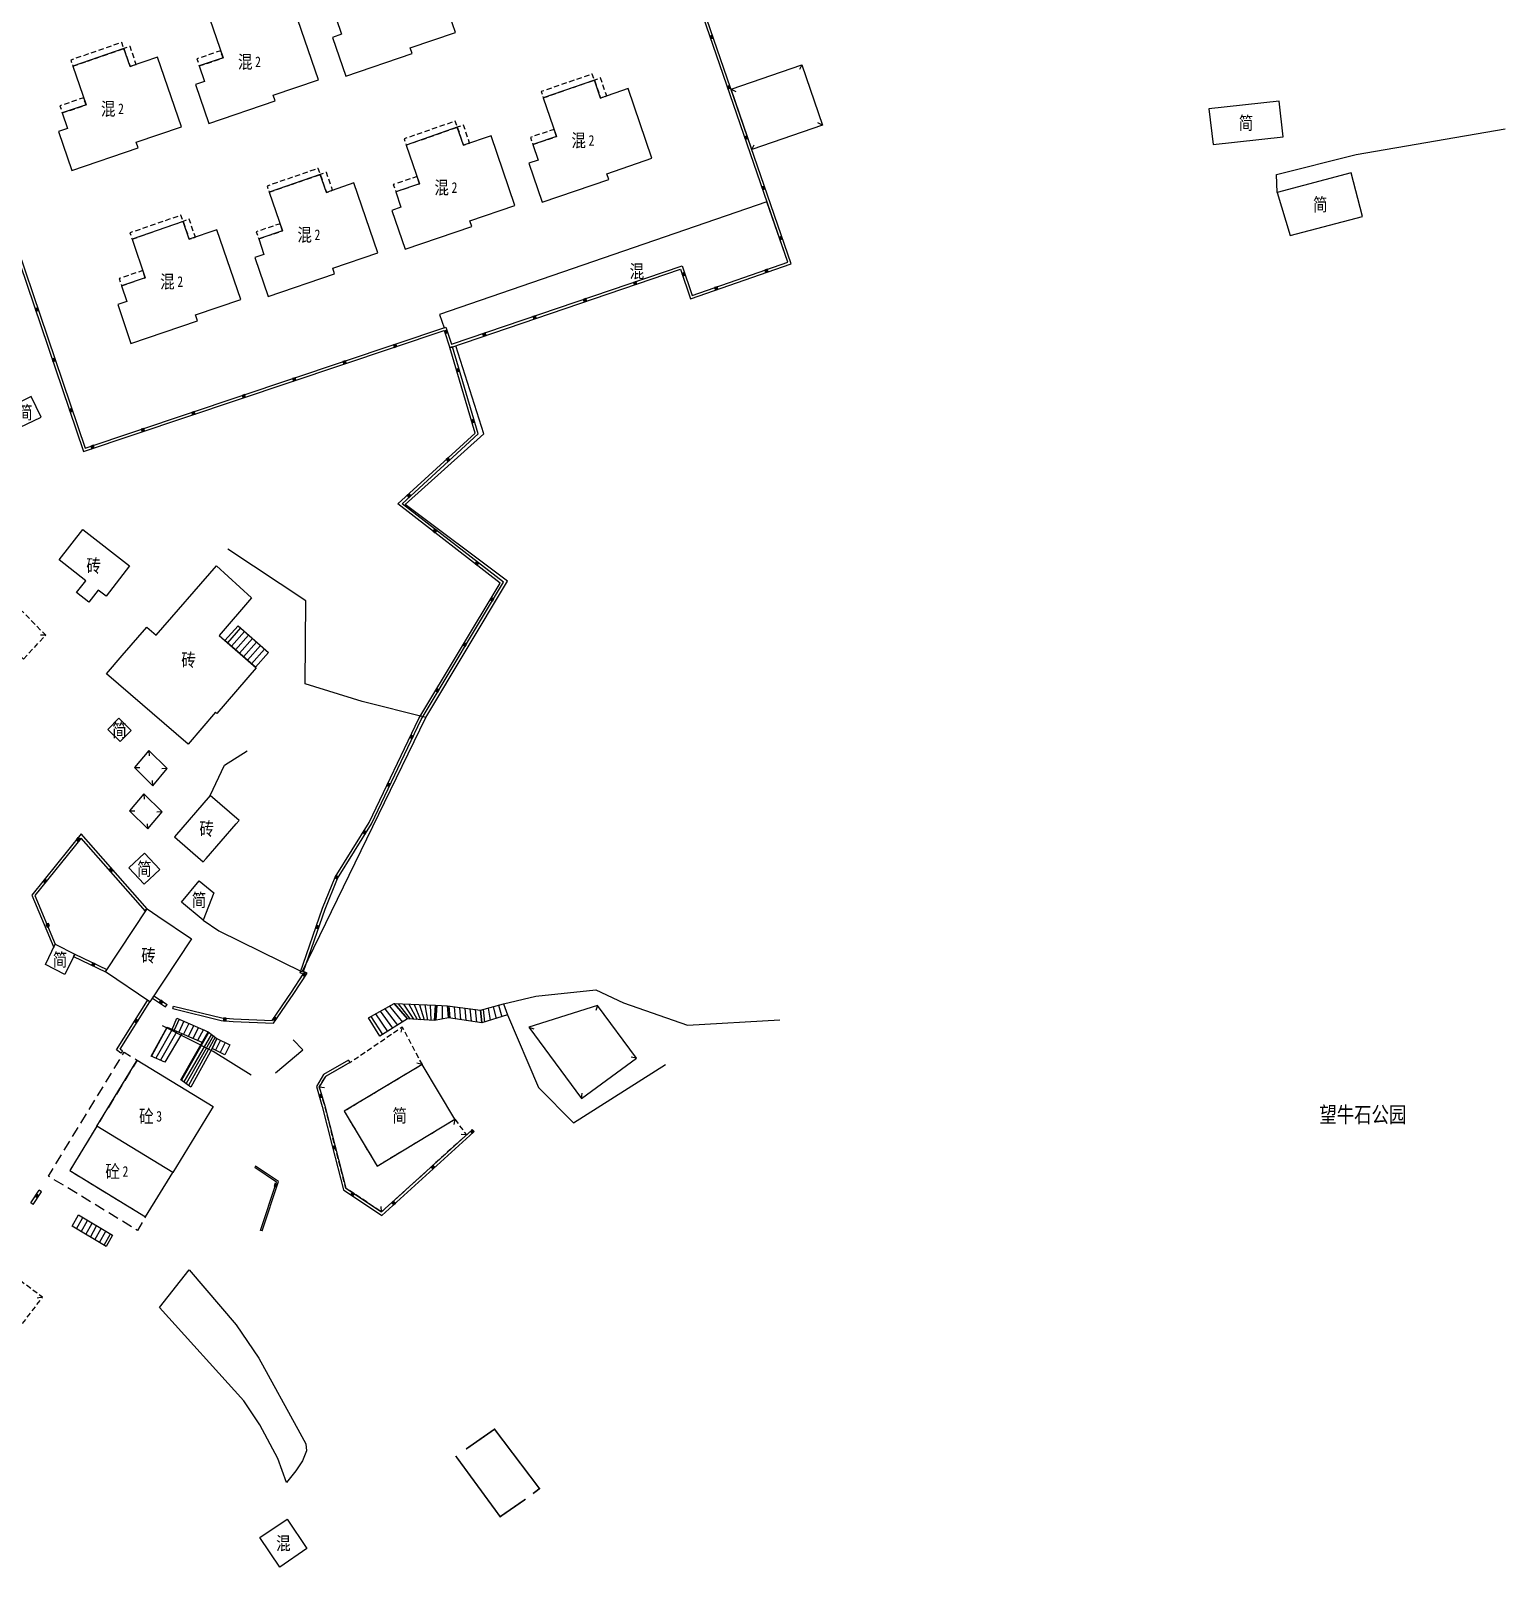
# Model space of a CAD drawing. Extents: x 395778 to 396698, y 996972 to 998012.
# Drawn here: x 396416.3 to 396555, y 997334.8 to 997479.4 of the extents above; entities that cross this region are included whole.
import ezdxf
from ezdxf.enums import TextEntityAlignment as Align

# ---------------------------------------------------------------- set-up
doc = ezdxf.new("R2010")
doc.units = 0
doc.header["$LTSCALE"] = 0.5
doc.linetypes.add('X32', pattern=[1.5, 1, -0.5])
doc.linetypes.add('X5', pattern=[3, 2, -1])
doc.layers.get('0').update_dxf_attribs({"linetype": 'CONTINUOUS'})
doc.layers.add('ASSIST', color=7, linetype='CONTINUOUS', plot=False)
doc.layers.add('JMD', color=6, linetype='CONTINUOUS')
doc.styles.add('宋体', font='')
doc.styles.add('正等线体', font='simhei.ttf')
doc.styles.add('细等线体', font='', dxfattribs={"width": 0.8})
doc.styles.get('宋体').set_extended_font_data('SimSun')
doc.styles.get('细等线体').set_extended_font_data('SimSun')
doc.linetypes.add('443', pattern='A,5,[169,AAA.SHX,S=0.83,R=0,X=0,Y=0],5', length=10)
doc.linetypes.add('444', pattern='A,4.5,[145,AAA.SHX,S=1,R=0,X=0,Y=1],4.5,-0.5,[146,AAA.SHX,S=1,R=0,X=0,Y=0],-0.5', length=10)
doc.linetypes.add('445', pattern='A,8,-0.5,[147,AAA.SHX,S=1,R=0,X=0,Y=0],-1.5', length=10)

# ---------------------------------------------------------------- blocks, each defined once
blk = doc.blocks.new('*U0')
at = {"linetype": 'Continuous'}
for points in [[(0, 0), (0.5, 0.5), (-0.5, 0.5)], [(0, 0), (-0.5, 0.5), (-0.5, -0.5)], [(0, 0), (-0.5, -0.5), (0.5, -0.5)], [(0, 0), (0.5, -0.5), (0.5, 0.5)]]:
    blk.add_solid(points, dxfattribs=at)
blk = doc.blocks.new('gc002')
blk.add_lwpolyline([(-0.5, -0.5), (0.5, -0.5), (0.5, 0.5), (-0.5, 0.5), (-0.5, -0.5)])
at = {"linetype": 'Continuous'}
blk.add_blockref('*U0', (0, 0), dxfattribs=at)

msp = doc.modelspace()

# ---------------------------------------------------------------- linework, layer by layer
at = {"layer": 'ASSIST', "linetype": 'Continuous', "flags": 128}
for points in [[(396435.79, 997423.36), (396438.65, 997420.84), (396437.44, 997419.48), (396434.55, 997421.97)], [(396448.04, 997386.48), (396450.46, 997387.82), (396451.71, 997386.39), (396449.11, 997384.75)], [(396450.46, 997387.82), (396454.36, 997387.66), (396454.25, 997386.23), (396451.71, 997386.39)], [(396454.36, 997387.66), (396455.48, 997387.61), (396455.57, 997386.49), (396454.25, 997386.23)], [(396455.48, 997387.61), (396458.6, 997387.2), (396458.71, 997386), (396455.57, 997386.49)], [(396458.6, 997387.2), (396460.75, 997387.8), (396461.13, 997386.75), (396458.71, 997386)], [(396429.11, 997385.6), (396430.5, 997385), (396428.91, 997382.31), (396427.62, 997382.87)], [(396430.03, 997386.45), (396432.98, 997385.17), (396432.42, 997384.17), (396429.58, 997385.4)], [(396432.98, 997385.17), (396433.8, 997384.54), (396433.35, 997383.59), (396431.33, 997379.95), (396430.41, 997380.65)], [(396433.8, 997384.54), (396435.01, 997383.93), (396434.53, 997382.99), (396433.35, 997383.59)], [(396423.39, 997364.96), (396420.17, 997366.88), (396420.76, 997367.94), (396423.98, 997366.03)], [(396431.19, 997362.78), (396435.6, 997357.61), (396437.73, 997354.45), (396441.6, 997347.43), (396442.17, 997346.39), (396442.23, 997345.75), (396441.84, 997344.8), (396441.22, 997343.85), (396440.33, 997342.78), (396440.33, 997342.78), (396439.53, 997345.02), (396437.82, 997348.2), (396436.32, 997350.44), (396428.38, 997359.24)]]:
    msp.add_lwpolyline(points, close=True, dxfattribs=at)
at = {"layer": 'JMD', "linetype": 'Continuous'}
for p, q in [((396488.83, 997476.14), (396488.61, 997475.69)), ((396482.16, 997473.84), (396482.61, 997473.62)), ((396490.77, 997470.47), (396490.32, 997470.69)), ((396484.11, 997468.18), (396484.33, 997468.63)), ((396455.95, 997449.61), (396455.71, 997449.54)), ((396436.02, 997423.16), (396434.78, 997421.77)), ((396436.4, 997422.83), (396435.16, 997421.44)), ((396417.69, 997422.48), (396417.19, 997422.47)), ((396436.77, 997422.5), (396435.54, 997421.11)), ((396437.15, 997422.17), (396435.92, 997420.79)), ((396437.52, 997421.84), (396436.3, 997420.46)), ((396437.9, 997421.51), (396436.68, 997420.13)), ((396438.27, 997421.18), (396437.06, 997419.8)), ((396438.65, 997420.84), (396437.44, 997419.48)), ((396427.38, 997411.63), (396427.41, 997411.13)), ((396426.05, 997410.03), (396426.55, 997410.05)), ((396429.1, 997409.93), (396428.6, 997409.9)), ((396427.77, 997408.32), (396427.75, 997408.82)), ((396426.91, 997407.55), (396426.94, 997407.05)), ((396425.58, 997405.95), (396426.08, 997405.97)), ((396428.63, 997405.85), (396428.13, 997405.83)), ((396427.3, 997404.25), (396427.27, 997404.75)), ((396427.23, 997396.73), (396427.04, 997396.57)), ((396420.31, 997392.25), (396420.42, 997392.47)), ((396423.31, 997390.81), (396423.42, 997391.04)), ((396427.49, 997387.98), (396427.28, 997388.11)), ((396427.73, 997388.34), (396427.86, 997388.55)), ((396428.96, 997387.53), (396429.1, 997387.73)), ((396429.66, 997387.35), (396429.72, 997387.59)), ((396448.27, 997386.61), (396449.36, 997384.91)), ((396448.71, 997386.85), (396449.83, 997385.2)), ((396449.15, 997387.1), (396450.3, 997385.5)), ((396449.58, 997387.34), (396450.77, 997385.8)), ((396450.02, 997387.58), (396451.24, 997386.09)), ((396450.46, 997387.82), (396451.71, 997386.39)), ((396450.86, 997387.8), (396451.98, 997386.37)), ((396451.36, 997387.78), (396452.3, 997386.35)), ((396451.86, 997387.76), (396452.63, 997386.33)), ((396452.36, 997387.74), (396452.95, 997386.31)), ((396452.86, 997387.72), (396453.28, 997386.29)), ((396453.36, 997387.7), (396453.6, 997386.27)), ((396453.86, 997387.68), (396453.92, 997386.25)), ((396454.36, 997387.66), (396454.25, 997386.23)), ((396454.48, 997387.66), (396454.39, 997386.26)), ((396454.98, 997387.64), (396454.98, 997386.38)), ((396455.48, 997387.61), (396455.57, 997386.49)), ((396455.62, 997387.6), (396455.71, 997386.47)), ((396456.12, 997387.53), (396456.21, 997386.39)), ((396456.61, 997387.46), (396456.71, 997386.31)), ((396457.11, 997387.4), (396457.21, 997386.23)), ((396457.6, 997387.33), (396457.71, 997386.16)), ((396458.1, 997387.26), (396458.21, 997386.08)), ((396458.6, 997387.2), (396458.71, 997386)), ((396458.83, 997387.26), (396458.97, 997386.08)), ((396459.31, 997387.4), (396459.51, 997386.25)), ((396459.79, 997387.53), (396460.05, 997386.41)), ((396460.27, 997387.66), (396460.59, 997386.58)), ((396460.75, 997387.8), (396461.13, 997386.75)), ((396469.6, 997387.64), (396469.45, 997387.17)), ((396429.12, 997385.6), (396427.63, 997382.87)), ((396429.58, 997385.4), (396428.06, 997382.68)), ((396430.04, 997385.2), (396428.48, 997382.5)), ((396430.23, 997386.36), (396429.77, 997385.32)), ((396430.69, 997386.16), (396430.21, 997385.13)), ((396433.05, 997385.12), (396430.45, 997380.62)), ((396431.15, 997385.96), (396430.65, 997384.94)), ((396431.61, 997385.76), (396431.09, 997384.74)), ((396432.06, 997385.56), (396431.53, 997384.55)), ((396432.52, 997385.37), (396431.97, 997384.36)), ((396432.98, 997385.17), (396432.42, 997384.17)), ((396451.22, 997385.63), (396451.1, 997385.15)), ((396463.13, 997385.6), (396463.61, 997385.44)), ((396430.5, 997385), (396428.91, 997382.31)), ((396433.28, 997384.94), (396430.67, 997380.46)), ((396433.46, 997384.81), (396430.89, 997380.29)), ((396433.64, 997384.67), (396431.11, 997380.12)), ((396434.12, 997384.38), (396433.66, 997383.43)), ((396434.57, 997384.15), (396434.1, 997383.21)), ((396435.01, 997383.93), (396434.53, 997382.99)), ((396424.92, 997383.35), (396424.76, 997383.15)), ((396433.35, 997383.59), (396431.33, 997379.95)), ((396446.17, 997382.49), (396446.3, 997382.28)), ((396453.09, 997382.08), (396452.61, 997382.22)), ((396473.25, 997382.69), (396472.76, 997382.77)), ((396443.42, 997379.99), (396443.92, 997379.93)), ((396468.08, 997378.88), (396468.16, 997379.38)), ((396456.18, 997376.94), (396456.08, 997376.45)), ((396457.26, 997375.46), (396456.76, 997375.51)), ((396457.94, 997375.74), (396457.77, 997375.93)), ((396437.44, 997372.52), (396437.35, 997372.4)), ((396417.3, 997370.12), (396417.09, 997370.26)), ((396416.5, 997368.93), (396416.29, 997369.07)), ((396420.17, 997366.88), (396420.76, 997367.94)), ((396449.28, 997368.22), (396449.24, 997368.72)), ((396420.6, 997366.62), (396421.19, 997367.69)), ((396421.03, 997366.36), (396421.62, 997367.43)), ((396421.46, 997366.11), (396422.05, 997367.18)), ((396421.89, 997365.85), (396422.48, 997366.92)), ((396422.32, 997365.6), (396422.91, 997366.67)), ((396422.75, 997365.34), (396423.34, 997366.41)), ((396438.05, 997366.43), (396437.91, 997366.48)), ((396423.18, 997365.09), (396423.77, 997366.16)), ((396417.39, 997360.19), (396416.89, 997360.12))]:
    msp.add_line(p, q, dxfattribs=at)
at = {"layer": 'JMD', "color": 7, "linetype": 'Continuous', "flags": 128}
for points in [[(396409.94, 997471.78), (396410.59, 997471.17), (396421.24, 997439.77), (396455.18, 997451.14), (396455.72, 997449.53), (396477.4, 997456.92), (396478.35, 997454.13), (396487.8, 997457.43), (396466.6, 997519.05), (396456.8, 997517.31)], [(396427.23, 997396.73), (396421.01, 997403.79), (396416.39, 997398.01), (396418.44, 997393.11)], [(396420.31, 997392.25), (396423.31, 997390.81)], [(396424.92, 997383.35), (396424.69, 997383.53), (396427.49, 997387.98)], [(396416.5, 997368.93), (396417.3, 997370.12)]]:
    msp.add_lwpolyline(points, dxfattribs=at)
at = {"layer": 'JMD', "linetype": 'Continuous', "flags": 128}
for points in [[(396410.12, 997471.96), (396410.81, 997471.31), (396421.4, 997440.09), (396455.33, 997451.46), (396455.87, 997449.85), (396477.56, 997457.24), (396478.51, 997454.45), (396487.49, 997457.58), (396466.43, 997518.77), (396456.84, 997517.06)], [(396427.09, 997396.52), (396421.02, 997403.4), (396416.68, 997397.98), (396418.58, 997393.41)], [(396420.42, 997392.47), (396423.45, 997391.02)], [(396424.76, 997383.15), (396424.36, 997383.47), (396427.28, 997388.11)], [(396416.29, 997369.07), (396417.09, 997370.26)]]:
    msp.add_lwpolyline(points, dxfattribs=at)
for points in [[(396444.66, 997478.73), (396445.91, 997475.07), (396452.16, 997477.2), (396451.98, 997477.74), (396456.23, 997479.19), (396453.98, 997485.75), (396451.39, 997484.86), (396450.81, 997486.55), (396446.01, 997484.88), (396447.25, 997481.24), (396445.02, 997480.49), (396445.51, 997479.02)], [(396431.78, 997474.28), (396433.03, 997470.62), (396439.28, 997472.75), (396439.1, 997473.29), (396443.35, 997474.74), (396441.1, 997481.3), (396438.51, 997480.41), (396437.93, 997482.1), (396433.13, 997480.43), (396434.37, 997476.79), (396432.14, 997476.04), (396432.63, 997474.57)], [(396418.89, 997469.86), (396420.14, 997466.2), (396426.39, 997468.33), (396426.21, 997468.87), (396430.46, 997470.32), (396428.21, 997476.88), (396425.62, 997475.99), (396425.04, 997477.68), (396420.24, 997476.01), (396421.48, 997472.37), (396419.25, 997471.62), (396419.74, 997470.15)], [(396482.16, 997473.84), (396488.83, 997476.14), (396490.77, 997470.47), (396484.11, 997468.18)], [(396463.15, 997466.89), (396464.4, 997463.23), (396470.65, 997465.36), (396470.47, 997465.9), (396474.72, 997467.35), (396472.47, 997473.91), (396469.88, 997473.02), (396469.3, 997474.71), (396464.5, 997473.04), (396465.74, 997469.4), (396463.51, 997468.65), (396464, 997467.18)], [(396450.26, 997462.45), (396451.51, 997458.79), (396457.76, 997460.92), (396457.58, 997461.46), (396461.83, 997462.91), (396459.58, 997469.47), (396456.99, 997468.58), (396456.41, 997470.27), (396451.61, 997468.6), (396452.85, 997464.96), (396450.62, 997464.21), (396451.11, 997462.74)], [(396437.37, 997458.01), (396438.62, 997454.35), (396444.87, 997456.48), (396444.69, 997457.02), (396448.94, 997458.47), (396446.69, 997465.03), (396444.1, 997464.14), (396443.52, 997465.83), (396438.72, 997464.16), (396439.96, 997460.52), (396437.73, 997459.77), (396438.22, 997458.3)], [(396455.33, 997451.46), (396455.87, 997449.85), (396477.56, 997457.24), (396478.51, 997454.45), (396487.49, 997457.58), (396485.53, 997463.27), (396454.74, 997452.67), (396455.17, 997451.39)], [(396424.46, 997453.6), (396425.71, 997449.94), (396431.96, 997452.07), (396431.78, 997452.61), (396436.03, 997454.06), (396433.78, 997460.62), (396431.19, 997459.73), (396430.61, 997461.42), (396425.81, 997459.75), (396427.05, 997456.11), (396424.82, 997455.36), (396425.31, 997453.89)], [(396415.22, 997442.01), (396417.27, 997443), (396416.33, 997444.94), (396414.29, 997443.95)], [(396425.74, 997413.53), (396424.69, 997412.47), (396423.52, 997413.62), (396424.58, 997414.68)], [(396427.38, 997411.63), (396426.05, 997410.03), (396427.77, 997408.32), (396429.1, 997409.93)], [(396426.91, 997407.55), (396425.58, 997405.95), (396427.3, 997404.25), (396428.63, 997405.85)], [(396425.51, 997400.61), (396426.95, 997399.06), (396428.43, 997400.44), (396426.98, 997401.98)], [(396427.49, 997387.98), (396423.31, 997390.81), (396427.23, 997396.73), (396428.24, 997396.05), (396431.41, 997393.9)], [(396419.49, 997390.56), (396417.66, 997391.51), (396418.58, 997393.41), (396420.42, 997392.46)], [(396433.43, 997378.15), (396429.64, 997371.94), (396422.5, 997376.29), (396426.3, 997382.51)], [(396429.64, 997371.94), (396422.5, 997376.29), (396419.95, 997372.11), (396427.09, 997367.76)]]:
    msp.add_lwpolyline(points, close=True, dxfattribs=at)
at = {"layer": 'JMD', "linetype": 'X32', "flags": 128}
for points in [[(396420.24, 997476.01), (396425.04, 997477.68), (396424.84, 997478.25), (396420.04, 997476.59)], [(396425.04, 997477.68), (396425.62, 997475.99), (396426.2, 997476.19), (396425.62, 997477.88)], [(396432.14, 997476.04), (396434.37, 997476.79), (396434.14, 997477.46), (396431.91, 997476.71)], [(396464.5, 997473.04), (396469.3, 997474.71), (396469.1, 997475.28), (396464.3, 997473.62)], [(396469.3, 997474.71), (396469.88, 997473.02), (396470.46, 997473.22), (396469.88, 997474.91)], [(396419.25, 997471.62), (396421.48, 997472.37), (396421.25, 997473.04), (396419.02, 997472.29)], [(396451.61, 997468.6), (396456.41, 997470.27), (396456.21, 997470.84), (396451.41, 997469.18)], [(396456.41, 997470.27), (396456.99, 997468.58), (396457.57, 997468.78), (396456.99, 997470.47)], [(396463.51, 997468.65), (396465.74, 997469.4), (396465.51, 997470.07), (396463.28, 997469.32)], [(396438.72, 997464.16), (396443.52, 997465.83), (396443.32, 997466.4), (396438.52, 997464.74)], [(396443.52, 997465.83), (396444.1, 997464.14), (396444.68, 997464.34), (396444.1, 997466.03)], [(396450.62, 997464.21), (396452.85, 997464.96), (396452.62, 997465.63), (396450.39, 997464.88)], [(396425.81, 997459.75), (396430.61, 997461.42), (396430.41, 997461.99), (396425.61, 997460.33)], [(396430.61, 997461.42), (396431.19, 997459.73), (396431.77, 997459.93), (396431.19, 997461.62)], [(396437.73, 997459.77), (396439.96, 997460.52), (396439.73, 997461.19), (396437.5, 997460.44)], [(396424.82, 997455.36), (396427.05, 997456.11), (396426.82, 997456.79), (396424.59, 997456.03)], [(396415.6, 997420.24), (396417.69, 997422.48), (396415.46, 997424.75), (396413.37, 997422.51)]]:
    msp.add_lwpolyline(points, close=True, dxfattribs=at)
at = {"layer": 'JMD', "linetype": 'Continuous', "flags": 128}
for points, elevation in [([(396527.1, 997472.01), (396527.51, 997468.65), (396534.09, 997469.38), (396533.71, 997472.74)], -978.9), ([(396533.52, 997464.12), (396534.76, 997460.09), (396541.56, 997461.89), (396540.48, 997465.97)], 21.1), ([(396425.56, 997429.01), (396423.38, 997426.14), (396422.62, 997426.72), (396421.76, 997425.59), (396420.59, 997426.5), (396421.45, 997427.61), (396418.95, 997429.56), (396421.19, 997432.43), (396425.56, 997429.01)], 18.01), ([(396433.76, 997429.01), (396437.06, 997425.99), (396434, 997422.44), (396437.5, 997419.42), (396433.79, 997415.13), (396433.67, 997415.23), (396431.08, 997412.22), (396423.4, 997418.85), (396424.88, 997420.56), (396427.21, 997423.24), (396428.09, 997422.48)], 20.12), ([(396433.15, 997407.4), (396429.79, 997403.51), (396432.51, 997401.15), (396432.77, 997401.46), (396435.62, 997404.75), (396435.88, 997405.05)], -976.04), ([(396430.46, 997397.36), (396432.12, 997399.38), (396433.52, 997398.23), (396432.5, 997395.68)], 21.88), ([(396463.13, 997385.6), (396468.08, 997378.88), (396473.25, 997382.69), (396469.6, 997387.64)], -967.16), ([(396453.09, 997382.08), (396445.77, 997377.69), (396448.86, 997372.54), (396456.18, 997376.94)], -970.86), ([(396442.25, 997336.56), (396439.71, 997334.79), (396437.83, 997337.6), (396440.41, 997339.32)], -73.97)]:
    msp.add_lwpolyline(points, close=True, dxfattribs=dict(at, elevation=elevation))
at = {"layer": 'JMD', "linetype": '445', "elevation": 21.1, "flags": 128}
msp.add_lwpolyline([(396533.52, 997464.12), (396533.46, 997465.84), (396540.97, 997467.71), (396554.99, 997470.13)], dxfattribs=at)
at = {"layer": 'JMD', "color": 7, "linetype": 'Continuous', "flags": 128}
for points, elevation in [([(396429.66, 997387.35), (396434.21, 997386.23), (396435.32, 997386.14), (396439.11, 997385.97), (396441.02, 997388.77), (396442.27, 997390.68), (396441.94, 997390.85), (396443.97, 997396.71), (396445.14, 997399.6), (396448.34, 997404.74), (396453.02, 997414.54), (396460.76, 997427.46), (396451.21, 997434.85), (396458.37, 997441.42), (396455.95, 997449.61)], 22.4), ([(396427.73, 997388.34), (396428.96, 997387.53)], 22.39), ([(396446.17, 997382.49), (396443.83, 997381.16), (396443.15, 997380.03), (396443.7, 997378.13), (396444.64, 997374.44), (396445.71, 997370.3), (396449.3, 997367.9), (396457.94, 997375.74)], 26.07), ([(396438.05, 997366.43), (396439.58, 997371.07), (396437.44, 997372.52)], 23.45)]:
    msp.add_lwpolyline(points, dxfattribs=dict(at, elevation=elevation))
at = {"layer": 'JMD', "linetype": 'Continuous', "flags": 128}
for points, elevation in [([(396429.72, 997387.59), (396434.25, 997386.48), (396435.34, 997386.39), (396438.98, 997386.23), (396440.82, 997388.91), (396441.91, 997390.58), (396441.63, 997390.72), (396443.73, 997396.79), (396444.91, 997399.72), (396448.12, 997404.86), (396452.8, 997414.65), (396460.43, 997427.39), (396450.82, 997434.84), (396458.08, 997441.5), (396455.71, 997449.54)], 22.4), ([(396427.86, 997388.55), (396429.1, 997387.73)], 22.39), ([(396446.3, 997382.28), (396444.01, 997380.97), (396443.42, 997379.99), (396443.94, 997378.2), (396444.88, 997374.51), (396445.93, 997370.46), (396449.28, 997368.22), (396457.77, 997375.93)], 26.07), ([(396437.91, 997366.48), (396439.4, 997371.01), (396437.35, 997372.4)], 23.45)]:
    msp.add_lwpolyline(points, dxfattribs=dict(at, elevation=elevation))
at = {"layer": 'JMD', "linetype": '444', "flags": 128}
for points in [[(396453.45, 997414.75), (396461.14, 997427.56), (396451.51, 997434.79), (396458.9, 997441.42), (396456.26, 997449.71)], [(396453.45, 997414.75), (396447.45, 997416.25), (396442.09, 997417.92), (396442.15, 997425.7), (396434.81, 997430.58)], [(396441.8, 997390.82), (396453.45, 997414.75)], [(396433.15, 997407.4), (396434.51, 997410.24), (396436.64, 997411.6)], [(396460.75, 997387.8), (396463.81, 997388.53), (396469.45, 997389.12), (396472.03, 997387.89), (396478.07, 997385.8), (396486.74, 997386.3)], [(396461.13, 997386.75), (396464.04, 997379.92), (396467.35, 997376.59), (396476, 997382.1)], [(396437.01, 997381.09), (396433.45, 997383.33), (396428.69, 997385.72)], [(396439.31, 997381.32), (396441.88, 997383.46), (396440.98, 997384.4)]]:
    msp.add_lwpolyline(points, dxfattribs=at)
at = {"layer": 'JMD', "linetype": 'Continuous'}
for points in [[(396435.79, 997423.36), (396438.65, 997420.84)], [(396437.44, 997419.48), (396434.55, 997421.97)], [(396448.04, 997386.48), (396450.46, 997387.82)], [(396450.46, 997387.82), (396454.36, 997387.66)], [(396454.36, 997387.66), (396455.48, 997387.61)], [(396455.48, 997387.61), (396458.6, 997387.2)], [(396458.6, 997387.2), (396460.75, 997387.8)], [(396461.13, 997386.75), (396458.71, 997386)], [(396429.11, 997385.6), (396430.5, 997385)], [(396432.42, 997384.17), (396429.58, 997385.4)], [(396430.03, 997386.45), (396432.98, 997385.17)], [(396432.98, 997385.17), (396433.8, 997384.54), (396433.35, 997383.59)], [(396451.71, 997386.39), (396449.11, 997384.75)], [(396454.25, 997386.23), (396451.71, 997386.39)], [(396455.57, 997386.49), (396454.25, 997386.23)], [(396458.71, 997386), (396455.57, 997386.49)], [(396433.8, 997384.54), (396435.01, 997383.93)], [(396428.91, 997382.31), (396427.62, 997382.87)], [(396434.53, 997382.99), (396433.35, 997383.59)], [(396431.33, 997379.95), (396430.41, 997380.65)], [(396420.76, 997367.94), (396423.98, 997366.03)], [(396423.39, 997364.96), (396420.17, 997366.88)]]:
    msp.add_lwpolyline(points, dxfattribs=at)
at = {"layer": 'JMD', "linetype": '444', "elevation": 21.88, "flags": 128}
msp.add_lwpolyline([(396432.5, 997395.68), (396433.96, 997394.67), (396441.8, 997390.82)], dxfattribs=at)
at = {"layer": 'JMD', "linetype": 'X32', "flags": 128}
for points, elevation in [([(396456.18, 997376.94), (396457.26, 997375.46), (396449.28, 997368.22), (396445.93, 997370.46), (396444.9, 997374.43), (396443.94, 997378.2), (396443.42, 997379.99), (396444.01, 997380.97), (396446.3, 997382.28), (396451.22, 997385.63), (396453.09, 997382.08), (396445.77, 997377.69), (396448.86, 997372.54)], -970.86), ([(396412.78, 997354.13), (396417.39, 997360.19), (396413.06, 997363.42), (396408.51, 997357.31)], 20.22)]:
    msp.add_lwpolyline(points, close=True, dxfattribs=dict(at, elevation=elevation))
at = {"layer": 'JMD', "linetype": 'X5', "flags": 128}
msp.add_lwpolyline([(396419.95, 997372.11), (396427.09, 997367.76), (396426.31, 997366.49), (396417.95, 997371.59), (396425.07, 997383.25), (396426.3, 997382.51), (396422.5, 997376.29)], close=True, dxfattribs=at)
at = {"layer": 'JMD', "linetype": '443', "const_width": 0.15, "flags": 128}
for points, elevation in [([(396457.23, 997345.91), (396459.91, 997347.78), (396464.14, 997342.19), (396463.53, 997341.72)], 25.27), ([(396462.83, 997341.2), (396460.44, 997339.55), (396456.26, 997345.26)], 25.34)]:
    msp.add_lwpolyline(points, dxfattribs=dict(at, elevation=elevation))

# ---------------------------------------------------------------- block references
at = {"layer": 'JMD', "linetype": 'Continuous', "xscale": 0.25, "yscale": 0.25}
for p, rotation in [((396480.33, 997478.75), 108.9899025553795), ((396481.96, 997474.03), 108.9899025553795), ((396483.59, 997469.3), 108.9899025553795), ((396485.21, 997464.57), 108.9899025553795), ((396486.84, 997459.84), 108.9899025553795), ((396477.7, 997456.44), 288.8518357801406), ((396485.49, 997456.76), 19.24936671903864), ((396473.15, 997455.6), 18.81527420144042), ((396480.77, 997455.11), 19.24936671903864), ((396416.85, 997453.12), 288.7300599192503), ((396468.42, 997453.99), 18.81527420144042), ((396463.68, 997452.38), 18.81527420144042), ((396455.35, 997451.03), 288.4683428323274), ((396458.95, 997450.77), 18.81527420144042), ((396450.55, 997449.72), 18.52910695217404), ((396418.45, 997448.38), 288.7300599192503), ((396445.81, 997448.14), 18.52910695217404), ((396456.47, 997447.41), 106.4176856965304), ((396441.07, 997446.55), 18.52910695217404), ((396436.33, 997444.96), 18.52910695217404), ((396420.06, 997443.64), 288.7300599192503), ((396431.58, 997443.37), 18.52910695217404), ((396426.84, 997441.78), 18.52910695217404), ((396457.88, 997442.62), 106.4176856965304), ((396422.1, 997440.19), 18.52910695217404), ((396455.54, 997439), 42.55696747975498), ((396451.86, 997435.62), 42.55696747975498), ((396454.3, 997432.3), 142.2318594927565), ((396458.25, 997429.24), 142.2318594927565), ((396459.67, 997425.87), 59.07827266278266), ((396457.1, 997421.58), 59.07827266278266), ((396454.53, 997417.29), 59.07827266278266), ((396452.11, 997412.91), 64.45382339517454), ((396449.95, 997408.4), 64.45382339517454), ((396447.7, 997403.95), 58.05830897189646), ((396420.74, 997403.26), 231.3837451922759), ((396417.62, 997399.35), 231.3837451922759), ((396423.83, 997400.4), 131.3949367867567), ((396445.06, 997399.71), 58.05830897189646), ((396417.88, 997395.19), 295.4788147285122), ((396443.25, 997395.02), 70.93943583212035), ((396422.17, 997391.5), 334.3596887188814), ((396442.02, 997390.53), 56.92883355954867), ((396428.54, 997387.96), 326.4911626631751), ((396439.24, 997386.38), 55.57414982522377), ((396426.2, 997386.17), 57.87908029959683), ((396434.54, 997386.33), 355.4752315275947), ((396443.54, 997379.12), 286.0012280619425), ((396457.81, 997375.79), 42.21675190644451), ((396444.81, 997374.28), 284.490781964821), ((396454.11, 997372.43), 42.21675190644451), ((396439.33, 997370.73), 71.81382268269992), ((396416.87, 997369.71), 56.17679845433182), ((396446.55, 997369.89), 326.3062547170728), ((396450.41, 997369.07), 42.21675190644451)]:
    msp.add_blockref('gc002', p, dxfattribs=dict(at, rotation=rotation))

# ---------------------------------------------------------------- texts
at = {"layer": 'JMD', "linetype": 'Continuous', "style": '细等线体', "width": 0.8}
for s, p in [('混', (396437.14, 997476.43)), ('混', (396424.25, 997472.01)), ('混', (396468.51, 997469.04)), ('混', (396455.62, 997464.6)), ('混', (396442.73, 997460.16)), ('混', (396429.82, 997455.75)), ('砼', (396427.84, 997377.22)), ('砼', (396424.67, 997372.03))]:
    msp.add_text(s, height=1.25, dxfattribs=at).set_placement(p, align=Align.MIDDLE_RIGHT)
at = {"layer": 'JMD', "linetype": 'Continuous', "style": '正等线体', "width": 0.8}
for s, p in [('2', (396437.39, 997476.43)), ('2', (396424.5, 997472.01)), ('2', (396468.76, 997469.04)), ('2', (396455.87, 997464.6)), ('2', (396442.98, 997460.16)), ('2', (396430.07, 997455.75)), ('3', (396428.09, 997377.22)), ('2', (396424.92, 997372.03))]:
    msp.add_text(s, height=1, dxfattribs=at).set_placement(p, align=Align.MIDDLE_LEFT)
at = {"layer": 'JMD', "linetype": 'Continuous', "width": 0.8}
for s, height, style, p in [('简', 1.25, '细等线体', (396530.6, 997470.7, -978.9)), ('简', 1.25, '细等线体', (396537.58, 997463.03, 21.1)), ('混', 1.25, '细等线体', (396473.3, 997456.73)), ('简', 1.25, '细等线体', (396415.78, 997443.47)), ('砖', 1.25, '细等线体', (396422.2, 997429.03, 18.01)), ('砖', 1.25, '细等线体', (396431.13, 997420.17, 20.12)), ('简', 1.25, '细等线体', (396424.63, 997413.57)), ('砖', 1.25, '细等线体', (396432.83, 997404.28, -976.04)), ('简', 1.25, '细等线体', (396426.97, 997400.52)), ('简', 1.25, '细等线体', (396432.11, 997397.59, 21.88)), ('简', 1.25, '细等线体', (396419.04, 997391.98)), ('砖', 1.25, '细等线体', (396427.36, 997392.36)), ('简', 1.25, '细等线体', (396450.98, 997377.31, -970.86)), ('望牛石公园', 1.5, '宋体', (396541.59, 997377.41)), ('混', 1.25, '细等线体', (396440.05, 997337.06, -73.97))]:
    msp.add_text(s, height=height, dxfattribs=dict(at, style=style)).set_placement(p, align=Align.MIDDLE)

doc.saveas('drawing.dxf')
